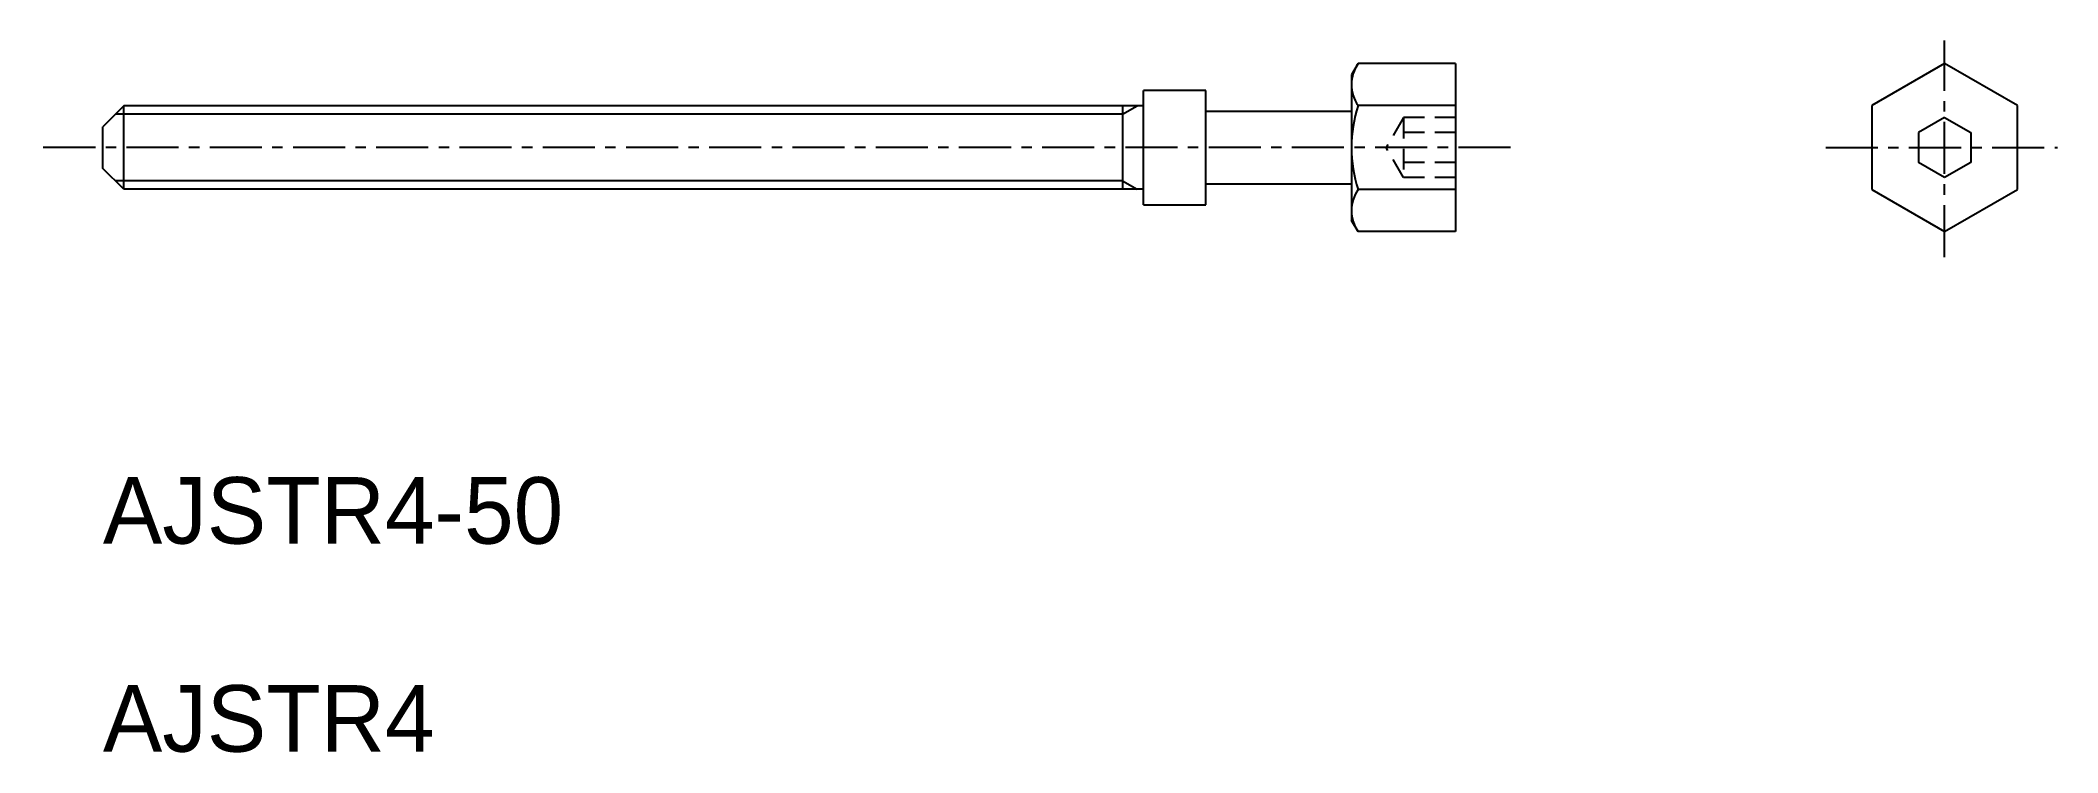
# Model space of a CAD drawing. Extents: x -2780.1 to -2683.2, y -755 to -720.8.
import ezdxf

# ---------------------------------------------------------------- set-up
doc = ezdxf.new("R2010")
doc.units = 0
doc.header["$LTSCALE"] = 2
doc.linetypes.add('CENTER', pattern=[2, 1.25, -0.25, 0.25, -0.25])
doc.linetypes.add('DASHED', pattern=[0.75, 0.5, -0.25])
doc.layers.get('0').update_dxf_attribs({"linetype": 'CONTINUOUS'})
doc.layers.add('CENTER', color=1, linetype='CENTER')

msp = doc.modelspace()

# ---------------------------------------------------------------- linework, layer by layer
at = {"color": 7, "linetype": 'CONTINUOUS'}
for p, q in [((-2716.774, -721.917), (-2717.086, -722.458)), ((-2712.086, -721.917), (-2716.774, -721.917)), ((-2712.086, -721.917), (-2712.086, -730)), ((-2688.586, -721.917), (-2692.086, -723.938)), ((-2685.086, -723.938), (-2688.586, -721.917)), ((-2717.086, -722.458), (-2717.086, -729.458)), ((-2776.086, -723.958), (-2777.086, -724.958)), ((-2776.086, -727.958), (-2776.086, -723.958)), ((-2727.086, -723.958), (-2776.086, -723.958)), ((-2728.086, -723.958), (-2728.086, -727.958)), ((-2727.086, -728.708), (-2727.086, -723.208)), ((-2724.086, -723.208), (-2727.086, -723.208)), ((-2724.086, -728.708), (-2724.086, -723.208)), ((-2712.086, -723.938), (-2716.774, -723.938)), ((-2692.086, -723.938), (-2692.086, -727.979)), ((-2685.086, -727.979), (-2685.086, -723.938)), ((-2777.086, -726.958), (-2777.086, -724.958)), ((-2724.086, -724.208), (-2717.086, -724.208)), ((-2688.586, -724.515), (-2689.836, -725.237)), ((-2688.586, -724.515), (-2687.336, -725.237)), ((-2689.836, -725.237), (-2689.836, -726.68)), ((-2687.336, -725.237), (-2687.336, -726.68)), ((-2776.086, -727.958), (-2777.086, -726.958)), ((-2688.586, -727.402), (-2689.836, -726.68)), ((-2687.336, -726.68), (-2688.586, -727.402)), ((-2727.086, -727.958), (-2776.086, -727.958)), ((-2724.086, -727.708), (-2717.086, -727.708)), ((-2712.086, -727.979), (-2716.774, -727.979)), ((-2692.086, -727.979), (-2688.586, -730)), ((-2688.586, -730), (-2685.086, -727.979)), ((-2727.086, -728.708), (-2724.086, -728.708)), ((-2716.774, -730), (-2717.086, -729.458)), ((-2712.086, -730), (-2716.774, -730))]:
    msp.add_line(p, q, dxfattribs=at)
at = {"color": 3, "linetype": 'CONTINUOUS'}
for p, q in [((-2728.086, -724.358), (-2727.394, -723.958)), ((-2728.086, -724.358), (-2776.486, -724.358)), ((-2728.086, -727.558), (-2776.486, -727.558)), ((-2728.086, -727.558), (-2727.394, -727.958))]:
    msp.add_line(p, q, dxfattribs=at)
for p, q in [((-2725.586, -723.208), (-2725.586, -723.208)), ((-2724.836, -723.208), (-2724.836, -723.208))]:
    msp.add_line(p, q)
at = {"color": 3, "linetype": 'DASHED'}
for p, q in [((-2714.586, -724.515), (-2715.42, -725.958)), ((-2714.586, -724.515), (-2714.586, -727.402)), ((-2712.086, -724.515), (-2714.586, -724.515)), ((-2714.586, -727.402), (-2715.42, -725.958)), ((-2712.086, -725.237), (-2714.586, -725.237)), ((-2712.086, -726.68), (-2714.586, -726.68)), ((-2712.086, -727.402), (-2714.586, -727.402))]:
    msp.add_line(p, q, dxfattribs=at)
at = {"color": 7, "linetype": 'CONTINUOUS'}
for centre, radius, start, end in [((-2715.297, -722.927), 1.789, 145.61601, 214.38399), ((-2710.399, -725.958), 6.687, 162.41217, 197.58783), ((-2715.297, -728.989), 1.789, 145.61601, 214.38399)]:
    msp.add_arc(centre, radius, start, end, dxfattribs=at)
at = {"layer": 'CENTER', "color": 1, "linetype": 'CENTER'}
for p, q in [((-2688.586, -731.224), (-2688.586, -720.803)), ((-2709.45, -725.958), (-2780.093, -725.958)), ((-2694.3, -725.958), (-2683.157, -725.958))]:
    msp.add_line(p, q, dxfattribs=at)

# ---------------------------------------------------------------- texts
at = {"color": 7, "linetype": 'CONTINUOUS'}
for s, p in [('AJSTR4-50', (-2777.086, -745)), ('AJSTR4', (-2777.086, -755))]:
    msp.add_text(s, height=3.2, dxfattribs=at).set_placement(p)

doc.saveas('drawing.dxf')
